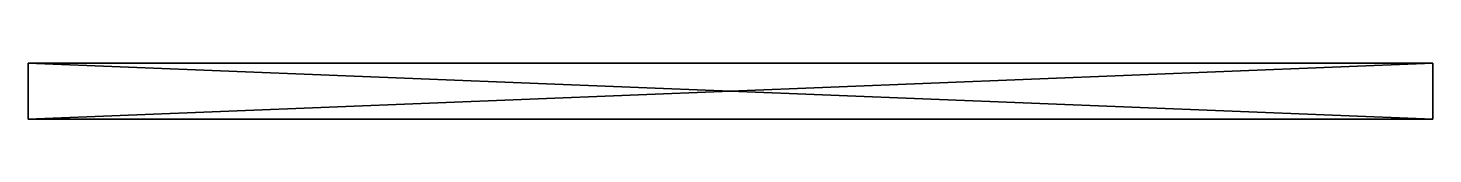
# Model space of a CAD drawing. Header units: centimetres. Extents: x -22.5 to 22.5, y -1.8 to 0.
import ezdxf

# ---------------------------------------------------------------- set-up
doc = ezdxf.new("R2010")
doc.units = ezdxf.units.CM
doc.header["$MEASUREMENT"] = 0
doc.layers.add('CAB_DOORS', color=31, linetype='Continuous')

msp = doc.modelspace()

# ---------------------------------------------------------------- meshes
at = {"layer": 'CAB_DOORS', "color": 31}
mesh = msp.add_polyface(dxfattribs=at)
corners = [(-22.5, -1.8), (-22.5, -1.8, 66.3), (-22.5, 0), (-22.5, 0, 66.3), (22.5, -1.8, 66.3), (22.5, 0, 66.3), (22.5, -1.8), (22.5, 0)]
mesh.append_faces([[corners[k] for k in face] for face in [(2, 1, 3), (3, 4, 5), (5, 6, 7), (7, 0, 2), (1, 6, 4), (5, 2, 3)]], dxfattribs={"vtx0": -1, "color": 31})
mesh.append_faces([[corners[k] for k in face] for face in [(0, 1, 2), (1, 4, 3), (4, 6, 5), (6, 0, 7), (0, 6, 1), (7, 2, 5)]], dxfattribs={"vtx1": -1, "color": 31})

doc.saveas('drawing.dxf')
